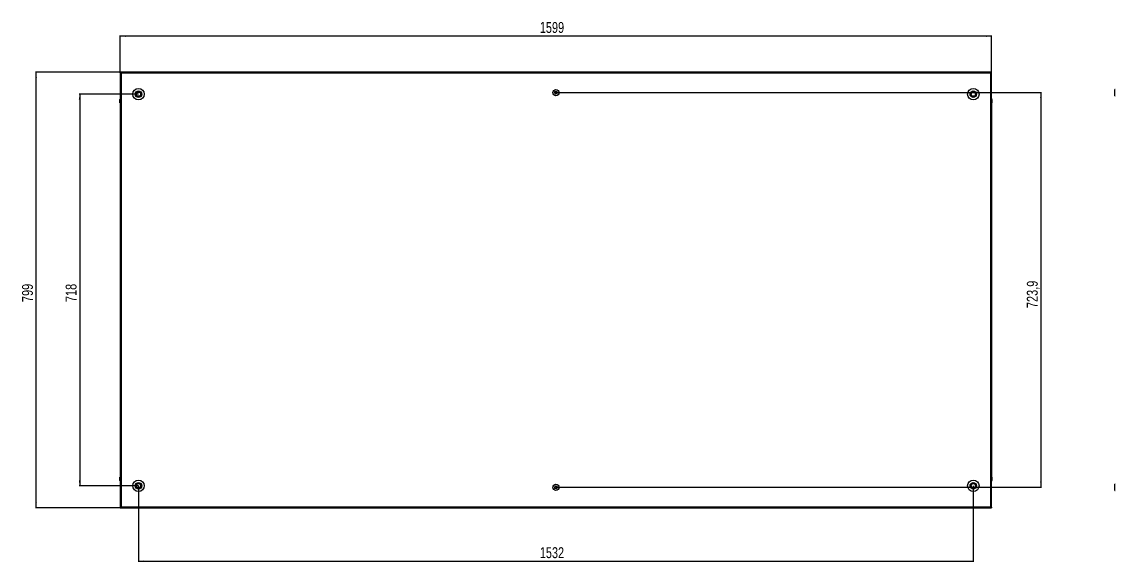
# Model space of a CAD drawing. Header units: millimetres. Extents: x 1132 to 6666, y -773 to 2023.
# Drawn here: x 1132 to 3139, y 948 to 1939 of the extents above; entities that cross this region are included whole.
import ezdxf

# ---------------------------------------------------------------- set-up
doc = ezdxf.new("R2010")
doc.units = ezdxf.units.MM
doc.layers.add('FORMAT', color=7, linetype='Continuous')
doc.styles.add('SLDTEXTSTYLE0', font='TXT', dxfattribs={"width": 0.75})
doc.dimstyles.new('SLDDIMSTYLE0', dxfattribs={"dimtxt": 20, "dimasz": 10, "dimexe": 0, "dimexo": 0.0625, "dimgap": 5, "dimtad": 2, "dimdec": 1, "dimrnd": 1e-09, "dimzin": 12, "dimdsep": 46, "dimtxsty": 'SLDTEXTSTYLE0', "dimsah": 1, "dimcen": 0.09, "dimadec": 0, "dimazin": 3, "dimtfac": 1, "dimtofl": 0, "dimtmove": 0, "dimatfit": 3, "dimfxl": 0, "dimfrac": 2, "dimtolj": 1, "dimtzin": 12, "dimarcsym": 0})

# ---------------------------------------------------------------- blocks, each defined once
blk = doc.blocks.new('_D')
at = {"layer": 'FORMAT'}
for p, q in [((1313, 1846.6), (1157.5, 1846.6)), ((1158.5, 1047.6), (1158.5, 1846.6)), ((1313, 1047.6), (1157.5, 1047.6))]:
    blk.add_line(p, q, dxfattribs=at)
for points in [[(1158.5, 1846.6), (1156.9, 1836.6), (1160, 1836.6)], [(1158.5, 1047.6), (1160, 1057.6), (1156.9, 1057.6)]]:
    blk.add_solid(points, dxfattribs=at)
at = {"layer": 'FORMAT', "insert": (1132.7, 1424.9), "char_height": 20, "attachment_point": 1, "rotation": 90, "style": 'SLDTEXTSTYLE0'}
blk.add_mtext('799', dxfattribs=at)
blk = doc.blocks.new('_D_1')
at = {"layer": 'FORMAT'}
for p, q in [((1313, 1846.6), (1313, 1913.6)), ((2912, 1912.6), (1313, 1912.6)), ((2912, 1846.6), (2912, 1913.6))]:
    blk.add_line(p, q, dxfattribs=at)
for points in [[(1313, 1912.6), (1323, 1911.1), (1323, 1914.1)], [(2912, 1912.6), (2902, 1914.1), (2902, 1911.1)]]:
    blk.add_solid(points, dxfattribs=at)
at = {"layer": 'FORMAT', "insert": (2082.9, 1938.4), "char_height": 20, "attachment_point": 1, "style": 'SLDTEXTSTYLE0'}
blk.add_mtext('1599', dxfattribs=at)
blk = doc.blocks.new('_D_2')
at = {"layer": 'FORMAT'}
for p, q in [((1346.5, 1088.1), (1346.5, 948.6)), ((2878.5, 1088.1), (2878.5, 948.6)), ((1346.5, 949.6), (2878.5, 949.6))]:
    blk.add_line(p, q, dxfattribs=at)
for points in [[(1346.5, 949.6), (1356.5, 948.1), (1356.5, 951.1)], [(2878.5, 949.6), (2868.5, 951.1), (2868.5, 948.1)]]:
    blk.add_solid(points, dxfattribs=at)
at = {"layer": 'FORMAT', "insert": (2082.9, 975.4), "char_height": 20, "attachment_point": 1, "style": 'SLDTEXTSTYLE0'}
blk.add_mtext('1532', dxfattribs=at)
blk = doc.blocks.new('_D_3')
at = {"layer": 'FORMAT'}
for p, q in [((2112.5, 1809.1), (3003.5, 1809.1)), ((3002.5, 1809.1), (3002.5, 1085.3)), ((2112.5, 1085.3), (3003.5, 1085.3))]:
    blk.add_line(p, q, dxfattribs=at)
for points in [[(3002.5, 1809.1), (3001, 1799.1), (3004, 1799.1)], [(3002.5, 1085.3), (3004, 1095.3), (3001, 1095.3)]]:
    blk.add_solid(points, dxfattribs=at)
at = {"layer": 'FORMAT', "insert": (2976.7, 1413.9), "char_height": 20, "attachment_point": 1, "rotation": 90, "style": 'SLDTEXTSTYLE0'}
blk.add_mtext('723,9', dxfattribs=at)
blk = doc.blocks.new('_D_4')
at = {"layer": 'FORMAT'}
for p, q in [((1346.5, 1806.1), (1237.5, 1806.1)), ((1238.5, 1806.1), (1238.5, 1088.1)), ((1346.5, 1088.1), (1237.5, 1088.1))]:
    blk.add_line(p, q, dxfattribs=at)
for points in [[(1238.5, 1806.1), (1236.9, 1796.1), (1240, 1796.1)], [(1238.5, 1088.1), (1240, 1098.1), (1236.9, 1098.1)]]:
    blk.add_solid(points, dxfattribs=at)
at = {"layer": 'FORMAT', "insert": (1212.7, 1424.9), "char_height": 20, "attachment_point": 1, "rotation": 90, "style": 'SLDTEXTSTYLE0'}
blk.add_mtext('718', dxfattribs=at)

msp = doc.modelspace()

# ---------------------------------------------------------------- linework, layer by layer
at = {"color": 7, "linetype": 'Continuous', "lineweight": 25}
for p, q in [((1312.99, 1845.1), (1312.99, 1846.6)), ((1315.09, 1846.6), (1312.99, 1846.6)), ((1315.09, 1846.6), (1315.09, 1844.5)), ((2909.89, 1846.6), (1315.09, 1846.6)), ((2909.89, 1844.5), (2909.89, 1846.6)), ((2911.99, 1846.6), (2909.89, 1846.6)), ((2911.99, 1845.1), (2911.99, 1846.6)), ((1312.99, 1845.1), (1315.09, 1845.1)), ((1312.99, 1845.1), (1312.99, 1844.5)), ((1312.99, 1844.5), (1312.99, 1049.7)), ((1312.99, 1844.5), (1315.09, 1844.5)), ((2909.89, 1845.1), (2911.99, 1845.1)), ((2909.89, 1844.5), (2911.99, 1844.5)), ((2911.99, 1844.5), (2911.99, 1845.1)), ((2911.99, 1049.7), (2911.99, 1844.5)), ((3138.76, 1814.74), (3138.46, 1814.74)), ((3138.46, 1803.17), (3138.46, 1814.74)), ((1312.49, 1796.6), (1312.49, 1790.1)), ((1312.49, 1790.1), (1312.49, 1796.6)), ((1312.49, 1790.1), (1312.49, 1790.1)), ((1312.99, 1790.1), (1312.49, 1790.1)), ((1312.64, 1790.1), (1312.64, 1104.1)), ((2911.99, 1797.93), (2911.99, 1797.93)), ((2911.99, 1790.1), (2912.49, 1790.1)), ((2912.34, 1104.1), (2912.34, 1790.1)), ((2912.49, 1796.6), (2912.49, 1790.1)), ((2912.49, 1790.1), (2912.49, 1796.6)), ((2912.49, 1790.1), (2912.49, 1790.1)), ((2912.49, 1790.1), (2912.49, 1790.1)), ((3138.46, 1803.17), (3138.76, 1803.17)), ((1312.49, 1104.1), (1312.49, 1104.1)), ((1312.49, 1097.6), (1312.49, 1104.1)), ((1312.49, 1104.1), (1312.49, 1104.1)), ((1312.49, 1104.1), (1312.49, 1097.6)), ((1312.99, 1104.1), (1312.49, 1104.1)), ((2911.99, 1104.1), (2912.49, 1104.1)), ((2912.49, 1104.1), (2912.49, 1104.1)), ((2912.49, 1097.6), (2912.49, 1104.1)), ((2912.49, 1104.1), (2912.49, 1097.6)), ((1312.99, 1096.28), (1312.99, 1096.28)), ((3138.76, 1091.04), (3138.46, 1091.04)), ((3138.46, 1081.36), (3138.46, 1091.04)), ((3138.46, 1079.47), (3138.46, 1081.36)), ((3138.46, 1079.47), (3138.76, 1079.47)), ((1315.09, 1049.7), (1312.99, 1049.7)), ((1312.99, 1049.7), (1312.99, 1049.1)), ((1312.99, 1049.1), (1312.99, 1047.6)), ((1315.09, 1049.1), (1312.99, 1049.1)), ((1312.99, 1047.6), (1315.09, 1047.6)), ((1315.09, 1049.7), (1315.09, 1047.6)), ((1315.09, 1047.6), (2909.89, 1047.6)), ((2909.89, 1047.6), (2909.89, 1049.7)), ((2911.99, 1049.7), (2909.89, 1049.7)), ((2911.99, 1049.1), (2909.89, 1049.1)), ((2909.89, 1047.6), (2911.99, 1047.6)), ((2911.99, 1049.1), (2911.99, 1049.7)), ((2911.99, 1049.1), (2911.99, 1047.6))]:
    msp.add_line(p, q, dxfattribs=at)
at = {"color": 8, "linetype": 'Continuous', "lineweight": 18}
for p, q in [((1315.09, 1844.5), (1315.09, 1049.7)), ((2909.89, 1844.5), (1315.09, 1844.5)), ((2909.89, 1049.7), (2909.89, 1844.5)), ((1312.99, 1796.6), (1312.49, 1796.6)), ((2911.99, 1796.6), (2912.49, 1796.6)), ((1312.99, 1097.6), (1312.49, 1097.6)), ((2911.99, 1097.6), (2912.49, 1097.6)), ((1315.09, 1049.7), (2909.89, 1049.7))]:
    msp.add_line(p, q, dxfattribs=at)
at = {"color": 7, "linetype": 'Continuous', "lineweight": 25}
for centre, radius in [((1346.49, 1806.1), 10.5), ((1346.49, 1806.1), 6), ((1346.49, 1806.1), 3.9), ((2112.49, 1808.95), 5.79), ((2112.49, 1808.95), 1.85), ((2878.49, 1806.1), 10.5), ((2878.49, 1806.1), 6), ((2878.49, 1806.1), 3.9), ((1346.49, 1088.1), 10.5), ((1346.49, 1088.1), 6), ((1346.49, 1088.1), 3.9), ((2112.49, 1085.25), 5.79), ((2112.49, 1085.25), 1.85), ((2878.49, 1088.1), 10.5), ((2878.49, 1088.1), 6), ((2878.49, 1088.1), 3.9)]:
    msp.add_circle(centre, radius, dxfattribs=at)
for centre, radius, start, end in [((1346.49, 1806.1), 4.62, 120, 180), ((1346.49, 1806.1), 4.62, 180, 240), ((1346.49, 1806.1), 4.62, 60, 120), ((1346.49, 1806.1), 4.62, 360, 60), ((1346.49, 1806.1), 4.62, 300, 360), ((2878.49, 1806.1), 4.62, 120, 180), ((2878.49, 1806.1), 4.62, 180, 240), ((2878.49, 1806.1), 4.62, 60, 120), ((2878.49, 1806.1), 4.62, 360, 60), ((2878.49, 1806.1), 4.62, 300, 360), ((1314.49, 1796.6), 2, 138.57492, 180), ((1314.49, 1796.6), 2, 138.59038, 180), ((1346.49, 1806.1), 4.62, 240, 300), ((2878.49, 1806.1), 4.62, 240, 300), ((2910.49, 1796.6), 2, 0, 41.39416), ((1314.49, 1097.6), 2, 180, 221.39416), ((1346.49, 1088.1), 4.62, 120, 180), ((1346.49, 1088.1), 4.62, 180, 240), ((1346.49, 1088.1), 4.62, 60, 120), ((1346.49, 1088.1), 4.62, 240, 300), ((1346.49, 1088.1), 4.62, 0, 60), ((1346.49, 1088.1), 4.62, 300, 0), ((2878.49, 1088.1), 4.62, 120, 180), ((2878.49, 1088.1), 4.62, 180, 240), ((2878.49, 1088.1), 4.62, 60, 120), ((2878.49, 1088.1), 4.62, 240, 300), ((2878.49, 1088.1), 4.62, 0, 60), ((2878.49, 1088.1), 4.62, 300, 0), ((2910.49, 1097.6), 2, 318.57492, 360), ((2910.49, 1097.6), 2, 318.59038, 0)]:
    msp.add_arc(centre, radius, start, end, dxfattribs=at)
for points, knots in [([(1341.87, 1806.1), (1342.2, 1806.68), (1342.77, 1807.66), (1343.59, 1809.08), (1344, 1809.79), (1344.18, 1810.1)], [0, 0, 0, 0, 0.4391308, 0.7513783, 1, 1, 1, 1]), ([(1344.18, 1802.1), (1343.85, 1802.68), (1343.28, 1803.66), (1342.46, 1805.08), (1342.05, 1805.79), (1341.87, 1806.1)], [0, 0, 0, 0, 0.4391308, 0.7513783, 1, 1, 1, 1]), ([(1344.18, 1810.1), (1344.38, 1810.1), (1345.08, 1810.1), (1346.39, 1810.1), (1347.78, 1810.1), (1348.53, 1810.1), (1348.8, 1810.1)], [0, 0, 0, 0, 0.1393293, 0.4852696, 0.8163565, 1, 1, 1, 1]), ([(1348.8, 1810.1), (1349.13, 1809.53), (1349.69, 1808.55), (1350.52, 1807.13), (1350.93, 1806.42), (1351.11, 1806.1)], [0, 0, 0, 0, 0.4391308, 0.7513783, 1, 1, 1, 1]), ([(1351.11, 1806.1), (1350.78, 1805.53), (1350.21, 1804.55), (1349.39, 1803.13), (1348.98, 1802.42), (1348.8, 1802.1)], [0, 0, 0, 0, 0.4391308, 0.7513783, 1, 1, 1, 1]), ([(2110.4, 1810.82), (2110.39, 1810.81), (2110.38, 1810.79), (2110.38, 1810.73), (2110.4, 1810.59), (2110.54, 1810.22), (2110.73, 1809.72), (2110.62, 1809.09), (2110.31, 1808.69), (2110.03, 1808.41), (2109.87, 1808.23), (2109.83, 1808.14), (2109.82, 1808.1), (2109.83, 1808.07), (2109.85, 1808.04), (2109.91, 1808), (2110.17, 1807.93), (2110.64, 1807.88), (2111.31, 1807.63), (2111.62, 1806.99), (2111.73, 1806.53), (2111.83, 1806.28), (2111.88, 1806.23), (2111.91, 1806.21), (2111.94, 1806.21), (2111.97, 1806.22), (2112.01, 1806.24), (2112.08, 1806.29), (2112.23, 1806.46), (2112.47, 1806.76), (2112.84, 1807.12), (2113.44, 1807.29), (2113.97, 1807.16), (2114.35, 1807.06), (2114.5, 1807.05), (2114.55, 1807.07), (2114.58, 1807.09), (2114.6, 1807.12), (2114.6, 1807.18), (2114.58, 1807.32), (2114.44, 1807.69), (2114.25, 1808.19), (2114.35, 1808.82), (2114.67, 1809.22), (2114.95, 1809.5), (2115.1, 1809.68), (2115.15, 1809.77), (2115.15, 1809.81), (2115.15, 1809.84), (2115.13, 1809.87), (2115.07, 1809.91), (2114.81, 1809.98), (2114.34, 1810.03), (2113.67, 1810.28), (2113.35, 1810.91), (2113.24, 1811.38), (2113.14, 1811.63), (2113.1, 1811.68), (2113.07, 1811.69), (2113.04, 1811.7), (2113, 1811.69), (2112.97, 1811.67), (2112.9, 1811.62), (2112.75, 1811.45), (2112.51, 1811.15), (2112.14, 1810.79), (2111.53, 1810.62), (2111.01, 1810.75), (2110.63, 1810.85), (2110.48, 1810.86), (2110.42, 1810.84), (2110.41, 1810.83), (2110.4, 1810.82)], [0, 0, 0, 0, 0.0020087, 0.00442, 0.0093647, 0.0255282, 0.0677053, 0.0957862, 0.1246456, 0.1503415, 0.1605194, 0.1633943, 0.1656965, 0.1672448, 0.1688741, 0.1707699, 0.1786058, 0.2119941, 0.2499945, 0.2879948, 0.3213831, 0.329219, 0.3311148, 0.3327441, 0.3342924, 0.3362166, 0.3385353, 0.3413178, 0.349662, 0.3753578, 0.4042173, 0.4322982, 0.4744753, 0.4906388, 0.4966691, 0.49844, 0.5, 0.5020087, 0.50442, 0.5093647, 0.5255282, 0.5677053, 0.5957862, 0.6246456, 0.6503415, 0.6605194, 0.6633943, 0.6656965, 0.6672448, 0.6688741, 0.6707699, 0.6786058, 0.7119941, 0.7499945, 0.7879948, 0.8213831, 0.829219, 0.8311148, 0.8327441, 0.8342924, 0.8362166, 0.8385353, 0.8413178, 0.849662, 0.8753578, 0.9042173, 0.9322982, 0.9744753, 0.9906388, 0.9966691, 0.99844, 1, 1, 1, 1]), ([(2873.87, 1806.1), (2874.2, 1806.68), (2874.77, 1807.66), (2875.59, 1809.08), (2876, 1809.79), (2876.18, 1810.1)], [0, 0, 0, 0, 0.4391308, 0.7513783, 1, 1, 1, 1]), ([(2876.18, 1802.1), (2875.85, 1802.68), (2875.28, 1803.66), (2874.46, 1805.08), (2874.05, 1805.79), (2873.87, 1806.1)], [0, 0, 0, 0, 0.4391308, 0.7513783, 1, 1, 1, 1]), ([(2876.18, 1810.1), (2876.38, 1810.1), (2877.08, 1810.1), (2878.39, 1810.1), (2879.78, 1810.1), (2880.53, 1810.1), (2880.8, 1810.1)], [0, 0, 0, 0, 0.1393293, 0.4852696, 0.8163565, 1, 1, 1, 1]), ([(2880.8, 1810.1), (2881.13, 1809.53), (2881.69, 1808.55), (2882.52, 1807.13), (2882.93, 1806.42), (2883.11, 1806.1)], [0, 0, 0, 0, 0.4391308, 0.7513783, 1, 1, 1, 1]), ([(2883.11, 1806.1), (2882.78, 1805.53), (2882.21, 1804.55), (2881.39, 1803.13), (2880.98, 1802.42), (2880.8, 1802.1)], [0, 0, 0, 0, 0.4391308, 0.7513783, 1, 1, 1, 1]), ([(1348.8, 1802.1), (1348.53, 1802.1), (1347.78, 1802.1), (1346.39, 1802.1), (1345.08, 1802.1), (1344.38, 1802.1), (1344.18, 1802.1)], [0, 0, 0, 0, 0.1836435, 0.5147304, 0.8606707, 1, 1, 1, 1]), ([(2880.8, 1802.1), (2880.53, 1802.1), (2879.78, 1802.1), (2878.39, 1802.1), (2877.08, 1802.1), (2876.38, 1802.1), (2876.18, 1802.1)], [0, 0, 0, 0, 0.1836435, 0.5147304, 0.8606707, 1, 1, 1, 1]), ([(1341.87, 1088.1), (1342.2, 1088.68), (1342.77, 1089.66), (1343.59, 1091.08), (1344, 1091.79), (1344.18, 1092.1)], [0, 0, 0, 0, 0.4391308, 0.7513783, 1, 1, 1, 1]), ([(1344.18, 1084.1), (1343.85, 1084.68), (1343.28, 1085.66), (1342.46, 1087.08), (1342.05, 1087.79), (1341.87, 1088.1)], [0, 0, 0, 0, 0.4391308, 0.7513783, 1, 1, 1, 1]), ([(1344.18, 1092.1), (1344.38, 1092.1), (1345.08, 1092.1), (1346.39, 1092.1), (1347.78, 1092.1), (1348.53, 1092.1), (1348.8, 1092.1)], [0, 0, 0, 0, 0.1393293, 0.4852696, 0.8163565, 1, 1, 1, 1]), ([(1348.8, 1084.1), (1348.53, 1084.1), (1347.78, 1084.1), (1346.39, 1084.1), (1345.08, 1084.1), (1344.38, 1084.1), (1344.18, 1084.1)], [0, 0, 0, 0, 0.1836435, 0.5147304, 0.8606707, 1, 1, 1, 1]), ([(1348.8, 1092.1), (1349.13, 1091.53), (1349.69, 1090.55), (1350.52, 1089.13), (1350.93, 1088.42), (1351.11, 1088.1)], [0, 0, 0, 0, 0.4391308, 0.7513783, 1, 1, 1, 1]), ([(1351.11, 1088.1), (1350.78, 1087.53), (1350.21, 1086.55), (1349.39, 1085.13), (1348.98, 1084.42), (1348.8, 1084.1)], [0, 0, 0, 0, 0.4391308, 0.7513783, 1, 1, 1, 1]), ([(2115.21, 1084.61), (2115.21, 1084.62), (2115.22, 1084.65), (2115.19, 1084.7), (2115.1, 1084.82), (2114.81, 1085.07), (2114.4, 1085.42), (2114.19, 1086.02), (2114.28, 1086.53), (2114.39, 1086.91), (2114.44, 1087.14), (2114.44, 1087.24), (2114.42, 1087.28), (2114.4, 1087.3), (2114.37, 1087.31), (2114.3, 1087.32), (2114.04, 1087.26), (2113.6, 1087.09), (2112.9, 1086.98), (2112.31, 1087.39), (2112, 1087.74), (2111.79, 1087.92), (2111.72, 1087.94), (2111.69, 1087.94), (2111.66, 1087.93), (2111.64, 1087.9), (2111.61, 1087.87), (2111.58, 1087.79), (2111.53, 1087.57), (2111.46, 1087.2), (2111.31, 1086.7), (2110.86, 1086.26), (2110.33, 1086.13), (2109.95, 1086.03), (2109.82, 1085.97), (2109.77, 1085.93), (2109.76, 1085.89), (2109.76, 1085.86), (2109.79, 1085.8), (2109.88, 1085.69), (2110.17, 1085.44), (2110.58, 1085.09), (2110.78, 1084.49), (2110.7, 1083.98), (2110.59, 1083.6), (2110.54, 1083.37), (2110.54, 1083.27), (2110.55, 1083.23), (2110.58, 1083.21), (2110.6, 1083.19), (2110.67, 1083.19), (2110.94, 1083.25), (2111.38, 1083.42), (2112.08, 1083.53), (2112.66, 1083.12), (2112.98, 1082.76), (2113.19, 1082.59), (2113.25, 1082.57), (2113.29, 1082.57), (2113.31, 1082.58), (2113.34, 1082.61), (2113.36, 1082.64), (2113.4, 1082.72), (2113.45, 1082.94), (2113.52, 1083.31), (2113.67, 1083.81), (2114.12, 1084.25), (2114.65, 1084.38), (2115.03, 1084.48), (2115.16, 1084.54), (2115.2, 1084.58), (2115.21, 1084.6), (2115.21, 1084.61)], [0, 0, 0, 0, 0.0020087, 0.00442, 0.0093647, 0.0255282, 0.0677053, 0.0957862, 0.1246456, 0.1503415, 0.1605194, 0.1633943, 0.1656965, 0.1672448, 0.1688741, 0.1707699, 0.1786058, 0.2119941, 0.2499945, 0.2879948, 0.3213831, 0.329219, 0.3311148, 0.3327441, 0.3342924, 0.3362166, 0.3385353, 0.3413178, 0.349662, 0.3753578, 0.4042173, 0.4322982, 0.4744753, 0.4906388, 0.4966691, 0.49844, 0.5, 0.5020087, 0.50442, 0.5093647, 0.5255282, 0.5677053, 0.5957862, 0.6246456, 0.6503415, 0.6605194, 0.6633943, 0.6656965, 0.6672448, 0.6688741, 0.6707699, 0.6786058, 0.7119941, 0.7499945, 0.7879948, 0.8213831, 0.829219, 0.8311148, 0.8327441, 0.8342924, 0.8362166, 0.8385353, 0.8413178, 0.849662, 0.8753578, 0.9042173, 0.9322982, 0.9744753, 0.9906388, 0.9966691, 0.99844, 1, 1, 1, 1]), ([(2873.87, 1088.1), (2874.2, 1088.68), (2874.77, 1089.66), (2875.59, 1091.08), (2876, 1091.79), (2876.18, 1092.1)], [0, 0, 0, 0, 0.4391308, 0.7513783, 1, 1, 1, 1]), ([(2876.18, 1084.1), (2875.85, 1084.68), (2875.28, 1085.66), (2874.46, 1087.08), (2874.05, 1087.79), (2873.87, 1088.1)], [0, 0, 0, 0, 0.4391308, 0.7513783, 1, 1, 1, 1]), ([(2876.18, 1092.1), (2876.38, 1092.1), (2877.08, 1092.1), (2878.39, 1092.1), (2879.78, 1092.1), (2880.53, 1092.1), (2880.8, 1092.1)], [0, 0, 0, 0, 0.1393293, 0.4852696, 0.8163565, 1, 1, 1, 1]), ([(2880.8, 1084.1), (2880.53, 1084.1), (2879.78, 1084.1), (2878.39, 1084.1), (2877.08, 1084.1), (2876.38, 1084.1), (2876.18, 1084.1)], [0, 0, 0, 0, 0.1836435, 0.5147304, 0.8606707, 1, 1, 1, 1]), ([(2880.8, 1092.1), (2881.13, 1091.53), (2881.69, 1090.55), (2882.52, 1089.13), (2882.93, 1088.42), (2883.11, 1088.1)], [0, 0, 0, 0, 0.4391308, 0.7513783, 1, 1, 1, 1]), ([(2883.11, 1088.1), (2882.78, 1087.53), (2882.21, 1086.55), (2881.39, 1085.13), (2880.98, 1084.42), (2880.8, 1084.1)], [0, 0, 0, 0, 0.4391308, 0.7513783, 1, 1, 1, 1])]:
    msp.add_open_spline(points, degree=3, knots=knots, dxfattribs=at)

# ---------------------------------------------------------------- dimensions: what is measured, and where the dimension line sits
at = {"layer": 'FORMAT'}
dim = msp.add_linear_dim(base=(1312.99, 1912.6), p1=(2911.99, 1846.6), p2=(1312.99, 1846.6), dimstyle='SLDDIMSTYLE0', dxfattribs=at)
dim.commit()
dim.dimension.update_dxf_attribs({"geometry": '_D_1', "text_midpoint": (2112.49, 1912.6), "dimtype": 160})
for base, p1, p2, angle, picture, middle in [((1158.49, 1846.6), (1312.99, 1047.6), (1312.99, 1846.6), 90, '_D', (1158.49, 1447.1)), ((1238.49, 1088.1), (1346.49, 1806.1), (1346.49, 1088.1), 90, '_D_4', (1238.49, 1447.1)), ((3002.48881076, 1085.25434732), (2112.48845386, 1809.10434732), (2112.48845386, 1085.25434732), 90, '_D_3', (3002.48881076, 1447.17934732)), ((2878.49, 949.6), (1346.49, 1088.1), (2878.49, 1088.1), 0, '_D_2', (2112.49, 949.6))]:
    dim = msp.add_linear_dim(base=base, p1=p1, p2=p2, angle=angle, dimstyle='SLDDIMSTYLE0', dxfattribs=at)
    dim.commit()
    dim.dimension.update_dxf_attribs({"geometry": picture, "text_midpoint": middle, "dimtype": 160})

doc.saveas('drawing.dxf')
